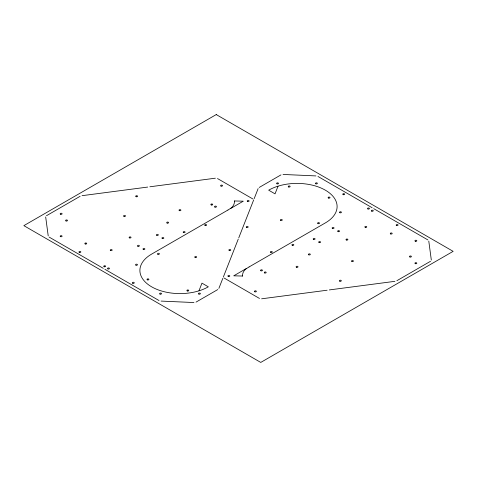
<?xml version="1.0" encoding="UTF-8"?>
<svg xmlns="http://www.w3.org/2000/svg" width="477" height="477" viewBox="0 0 477 477"><rect width="100%" height="100%" fill="white"/><g stroke="black" fill="none" stroke-linecap="round" stroke-linejoin="round"><path stroke-width="0.72" d="M198.987 290.749L201.962 283.147L208.324 286.82A40.08 23.14 0 0 1 151.638 286.82A40.08 23.14 0 0 1 151.638 254.092L227.899 210.065M278.013 186.251L275.038 193.853L268.676 190.18A40.08 23.14 0 0 1 325.362 190.18A40.08 23.14 0 0 1 325.362 222.908L249.101 266.935M218.86 288.424L222.819 278.365M223.319 277.095L238.25 239.132M238.75 237.868L253.681 199.905M254.181 198.635L258.14 188.576M230.474 208.443L227.958 210.029M246.526 268.557L249.042 266.971M46.448 215.735L80.118 196.297M259.22 187.443L280.959 174.892M230.564 208.527L243.282 201.181L234.356 200.96M246.436 268.473L233.718 275.819L242.644 276.04M196.041 302.108L217.78 289.557M396.882 280.703L430.552 261.265M82.08 195.671L147.679 187.073M149.873 186.781L215.383 178.195M261.617 298.805L327.127 290.219M329.321 289.927L394.92 281.329M283.04 174.451L315.929 175.918M161.071 301.082L193.96 302.549M317.956 176.454L372.108 207.722M373.694 208.64L427.845 239.901M217.5 178.547L252.882 198.975M224.118 278.025L259.5 298.453M49.155 237.099L103.306 268.36M104.892 269.278L159.044 300.546M428.781 241.07L431.321 260.06M45.679 216.94L48.219 235.93M242.602 276.04A19.11 11.031 0 0 1 246.448 268.521M234.398 200.96A19.11 11.031 0 0 1 230.552 208.479M216.242 114.575L23.85 225.651L260.758 362.425L453.15 251.349L216.242 114.575M205.116 225.49A0.954 0.555 0 0 0 206.607 225.072A0.954 0.555 0 0 0 205.235 224.536A0.954 0.555 0 0 0 205.116 225.49M179.465 210.667A0.954 0.555 0 0 0 180.896 210.19A0.954 0.555 0 0 0 179.465 209.713A0.954 0.555 0 0 0 179.465 210.667M296.521 267.269A0.954 0.555 0 0 0 298.012 266.852A0.954 0.555 0 0 0 296.64 266.315A0.954 0.555 0 0 0 296.521 267.269M270.811 252.422A0.954 0.555 0 0 0 272.301 252.005A0.954 0.555 0 0 0 270.93 251.468A0.954 0.555 0 0 0 270.811 252.422M415.372 263.692A0.954 0.555 0 0 0 416.809 263.215A0.954 0.555 0 0 0 415.372 262.738A0.954 0.555 0 0 0 415.372 263.692M409.97 256.996A0.954 0.555 0 0 0 411.407 256.513A0.954 0.555 0 0 0 409.97 256.036A0.954 0.555 0 0 0 409.97 256.996M415.395 241.267A0.954 0.555 0 0 0 416.826 240.79A0.954 0.555 0 0 0 415.395 240.307A0.954 0.555 0 0 0 415.395 241.267M390.699 233.951A0.954 0.555 0 0 0 392.183 233.533A0.954 0.555 0 0 0 390.812 232.997A0.954 0.555 0 0 0 390.699 233.951M396.643 225.52A0.954 0.555 0 0 0 398.074 225.043A0.954 0.555 0 0 0 396.643 224.566A0.954 0.555 0 0 0 396.643 225.52M365.31 227.38A0.954 0.555 0 0 0 366.747 226.897A0.954 0.555 0 0 0 365.31 226.42A0.954 0.555 0 0 0 365.31 227.38M371.78 211.18A0.954 0.555 0 0 0 373.27 210.762A0.954 0.555 0 0 0 371.899 210.226A0.954 0.555 0 0 0 371.78 211.18M367.964 208.974A0.954 0.555 0 0 0 369.454 208.556A0.954 0.555 0 0 0 368.083 208.02A0.954 0.555 0 0 0 367.964 208.974M339.94 212.742A0.954 0.555 0 0 0 341.431 212.325A0.954 0.555 0 0 0 340.059 211.788A0.954 0.555 0 0 0 339.94 212.742M343.219 194.676A0.954 0.555 0 0 0 344.65 194.199A0.954 0.555 0 0 0 343.219 193.716A0.954 0.555 0 0 0 343.219 194.676M328.575 198.074A0.954 0.555 0 0 0 330.012 197.597A0.954 0.555 0 0 0 328.575 197.12A0.954 0.555 0 0 0 328.575 198.074M315.947 183.848A0.954 0.555 0 0 0 317.378 183.371A0.954 0.555 0 0 0 315.947 182.894A0.954 0.555 0 0 0 315.947 183.848M288.704 186.978A0.954 0.555 0 0 0 290.135 186.501A0.954 0.555 0 0 0 288.704 186.024A0.954 0.555 0 0 0 288.704 186.978M277.042 183.842A0.954 0.555 0 0 0 278.526 183.418A0.954 0.555 0 0 0 277.155 182.888A0.954 0.555 0 0 0 277.042 183.842M221.048 186.102A0.954 0.555 0 0 0 222.532 185.684A0.954 0.555 0 0 0 221.167 185.148A0.954 0.555 0 0 0 221.048 186.102M318.01 223.624A0.954 0.555 0 0 0 319.501 223.206A0.954 0.555 0 0 0 318.129 222.67A0.954 0.555 0 0 0 318.01 223.624M332.612 228.471A0.954 0.555 0 0 0 334.043 227.994A0.954 0.555 0 0 0 332.612 227.511A0.954 0.555 0 0 0 332.612 228.471M338.11 231.643A0.954 0.555 0 0 0 339.541 231.166A0.954 0.555 0 0 0 338.11 230.689A0.954 0.555 0 0 0 338.11 231.643M346.463 240.038A0.954 0.555 0 0 0 347.894 239.561A0.954 0.555 0 0 0 346.463 239.084A0.954 0.555 0 0 0 346.463 240.038M351.984 261.533A0.954 0.555 0 0 0 353.421 261.056A0.954 0.555 0 0 0 351.984 260.579A0.954 0.555 0 0 0 351.984 261.533M319.149 242.59A0.954 0.555 0 0 0 320.58 242.107A0.954 0.555 0 0 0 319.149 241.63A0.954 0.555 0 0 0 319.149 242.59M313.651 239.412A0.954 0.555 0 0 0 315.088 238.935A0.954 0.555 0 0 0 313.651 238.458A0.954 0.555 0 0 0 313.651 239.412M280.78 220.434A0.954 0.555 0 0 0 282.265 220.016A0.954 0.555 0 0 0 280.893 219.48A0.954 0.555 0 0 0 280.78 220.434M247.635 201.449A0.954 0.555 0 0 0 249.119 201.032A0.954 0.555 0 0 0 247.748 200.495A0.954 0.555 0 0 0 247.635 201.449M211.293 204.979A0.954 0.555 0 0 0 212.724 204.502A0.954 0.555 0 0 0 211.293 204.025A0.954 0.555 0 0 0 211.293 204.979M214.966 207.113A0.954 0.555 0 0 0 216.457 206.696A0.954 0.555 0 0 0 215.085 206.159A0.954 0.555 0 0 0 214.966 207.113M246.728 227.446A0.954 0.555 0 0 0 248.159 226.969A0.954 0.555 0 0 0 246.728 226.492A0.954 0.555 0 0 0 246.728 227.446M292.323 245.315A0.954 0.555 0 0 0 293.808 244.898A0.954 0.555 0 0 0 292.437 244.361A0.954 0.555 0 0 0 292.323 245.315M308.834 254.849A0.954 0.555 0 0 0 310.324 254.432A0.954 0.555 0 0 0 308.953 253.895A0.954 0.555 0 0 0 308.834 254.849M339.88 281.227A0.954 0.555 0 0 0 341.317 280.75A0.954 0.555 0 0 0 339.88 280.273A0.954 0.555 0 0 0 339.88 281.227M254.885 291.817A0.954 0.555 0 0 0 256.37 291.399A0.954 0.555 0 0 0 254.998 290.863A0.954 0.555 0 0 0 254.885 291.817M264.753 272.975A0.954 0.555 0 0 0 266.184 272.498A0.954 0.555 0 0 0 264.753 272.021A0.954 0.555 0 0 0 264.753 272.975M260.961 270.799A0.954 0.555 0 0 0 262.451 270.381A0.954 0.555 0 0 0 261.08 269.845A0.954 0.555 0 0 0 260.961 270.799M229.258 250.491A0.954 0.555 0 0 0 230.749 250.073A0.954 0.555 0 0 0 229.377 249.537A0.954 0.555 0 0 0 229.258 250.491M195.153 257.479A0.954 0.555 0 0 0 196.637 257.061A0.954 0.555 0 0 0 195.266 256.525A0.954 0.555 0 0 0 195.153 257.479M228.352 276.487A0.954 0.555 0 0 0 229.789 276.01A0.954 0.555 0 0 0 228.352 275.527A0.954 0.555 0 0 0 228.352 276.487M198.891 294.076A0.954 0.555 0 0 0 200.376 293.659A0.954 0.555 0 0 0 199.01 293.122A0.954 0.555 0 0 0 198.891 294.076M187.342 290.976A0.954 0.555 0 0 0 188.773 290.499A0.954 0.555 0 0 0 187.342 290.022A0.954 0.555 0 0 0 187.342 290.976M160.039 294.088A0.954 0.555 0 0 0 161.53 293.671A0.954 0.555 0 0 0 160.159 293.134A0.954 0.555 0 0 0 160.039 294.088M147.465 279.88A0.954 0.555 0 0 0 148.902 279.403A0.954 0.555 0 0 0 147.465 278.926A0.954 0.555 0 0 0 147.465 279.88M132.827 283.284A0.954 0.555 0 0 0 134.258 282.801A0.954 0.555 0 0 0 132.827 282.324A0.954 0.555 0 0 0 132.827 283.284M135.987 265.17A0.954 0.555 0 0 0 137.477 264.753A0.954 0.555 0 0 0 136.106 264.222A0.954 0.555 0 0 0 135.987 265.17M157.917 254.289A0.954 0.555 0 0 0 159.407 253.871A0.954 0.555 0 0 0 158.036 253.335A0.954 0.555 0 0 0 157.917 254.289M183.663 232.615A0.954 0.555 0 0 0 185.1 232.138A0.954 0.555 0 0 0 183.663 231.655A0.954 0.555 0 0 0 183.663 232.615M167.165 223.087A0.954 0.555 0 0 0 168.596 222.61A0.954 0.555 0 0 0 167.165 222.133A0.954 0.555 0 0 0 167.165 223.087M156.838 235.346A0.954 0.555 0 0 0 158.328 234.928A0.954 0.555 0 0 0 156.957 234.392A0.954 0.555 0 0 0 156.838 235.346M162.389 238.542A0.954 0.555 0 0 0 163.826 238.065A0.954 0.555 0 0 0 162.389 237.588A0.954 0.555 0 0 0 162.389 238.542M137.948 246.305A0.954 0.555 0 0 0 139.379 245.828A0.954 0.555 0 0 0 137.948 245.351A0.954 0.555 0 0 0 137.948 246.305M143.446 249.477A0.954 0.555 0 0 0 144.877 249A0.954 0.555 0 0 0 143.446 248.523A0.954 0.555 0 0 0 143.446 249.477M107.963 268.939A0.954 0.555 0 0 0 109.454 268.521A0.954 0.555 0 0 0 108.082 267.985A0.954 0.555 0 0 0 107.963 268.939M104.147 266.738A0.954 0.555 0 0 0 105.638 266.321A0.954 0.555 0 0 0 104.266 265.784A0.954 0.555 0 0 0 104.147 266.738M129.523 237.898A0.954 0.555 0 0 0 131.014 237.48A0.954 0.555 0 0 0 129.643 236.944A0.954 0.555 0 0 0 129.523 237.898M110.676 250.556A0.954 0.555 0 0 0 112.161 250.139A0.954 0.555 0 0 0 110.789 249.602A0.954 0.555 0 0 0 110.676 250.556M136.106 196.709A0.954 0.555 0 0 0 137.597 196.291A0.954 0.555 0 0 0 136.225 195.755A0.954 0.555 0 0 0 136.106 196.709M124.056 216.421A0.954 0.555 0 0 0 125.493 215.944A0.954 0.555 0 0 0 124.056 215.467A0.954 0.555 0 0 0 124.056 216.421M79.403 252.434A0.954 0.555 0 0 0 80.834 251.957A0.954 0.555 0 0 0 79.403 251.48A0.954 0.555 0 0 0 79.403 252.434M85.288 243.985A0.954 0.555 0 0 0 86.725 243.508A0.954 0.555 0 0 0 85.288 243.031A0.954 0.555 0 0 0 85.288 243.985M60.651 236.693A0.954 0.555 0 0 0 62.082 236.21A0.954 0.555 0 0 0 60.651 235.733A0.954 0.555 0 0 0 60.651 236.693M66.076 220.964A0.954 0.555 0 0 0 67.507 220.487A0.954 0.555 0 0 0 66.076 220.004A0.954 0.555 0 0 0 66.076 220.964M60.668 214.262A0.954 0.555 0 0 0 62.105 213.785A0.954 0.555 0 0 0 60.668 213.308A0.954 0.555 0 0 0 60.668 214.262"/></g></svg>
